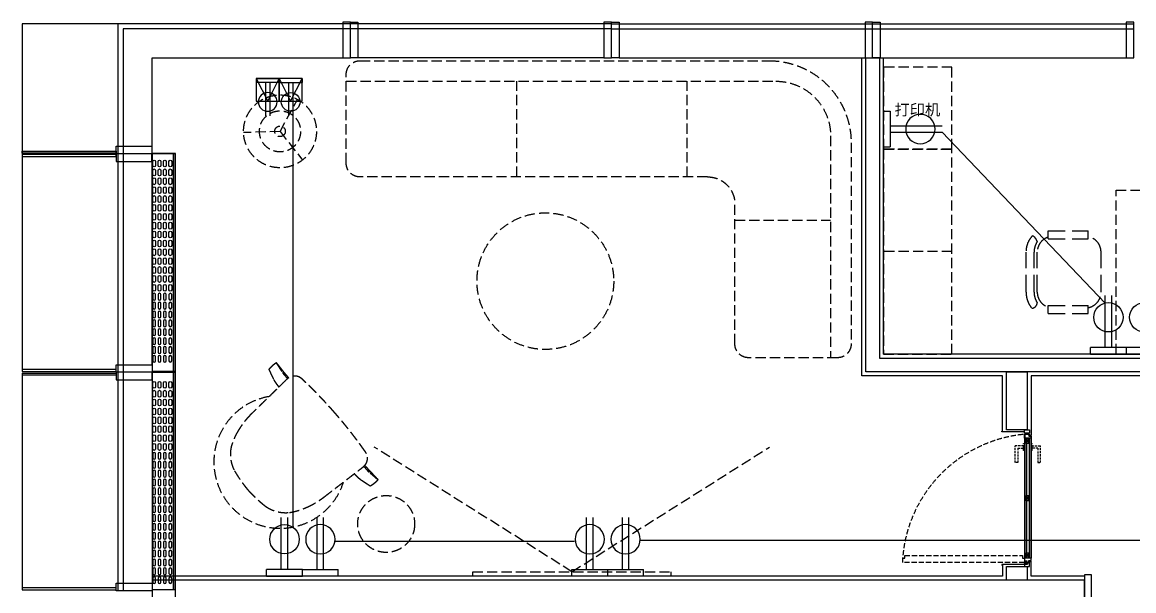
# Model space of a CAD drawing. Extents: x -284868 to 304789, y -137694 to 137894.
# Drawn here: x 56470 to 64600, y -68988 to -64826 of the extents above; entities that cross this region are included whole.
import ezdxf
from ezdxf.enums import TextEntityAlignment as Align

# ---------------------------------------------------------------- set-up
doc = ezdxf.new("R2010")
doc.units = 0
doc.linetypes.add('DASH', pattern=[0.35, 0.25, -0.1])
doc.linetypes.add('DASHED', pattern=[0.75, 0.5, -0.25])
doc.layers.get('0').update_dxf_attribs({"linetype": 'CONTINUOUS'})
for name, color, linetype in [('0-墙', 4, 'CONTINUOUS'), ('0-窗', 11, 'CONTINUOUS'), ('EM-插座', 240, 'CONTINUOUS'), ('F-地漏', 8, 'CONTINUOUS'), ('P-完成面', 42, 'CONTINUOUS'), ('P-平面家具', 3, 'CONTINUOUS'), ('P-门扇', 6, 'CONTINUOUS'), ('WIRE-照明', 130, 'CONTINUOUS')]:
    doc.layers.add(name, color=color, linetype=linetype)
doc.styles.add('20091229Typical Floor GP$0$宋体', font='', dxfattribs={"height": 2.5})
doc.styles.add('_TCH_DYN', font='')
doc.styles.get('20091229Typical Floor GP$0$宋体').set_extended_font_data('SimSun')
doc.styles.get('_TCH_DYN').set_extended_font_data('SimSun')

# ---------------------------------------------------------------- blocks, each defined once
blk = doc.blocks.new('A$C3B8026B3')
for p, q in [((949.5, 52205), (949.5, 54450.5)), ((949.6, 54450.5), (2345, 54450.5)), ((4255, 54450.5), (2455, 54450.5)), ((4365, 54450.5), (6165, 54450.5)), ((6275, 54450.5), (8075, 54450.5)), ((0, 53754.6, 0), (0, 53769.1, 0)), ((0, 53769.1, 0), (686.6, 53769.1, 0)), ((686.6, 53754.6, 0), (0, 53754.6, 0)), ((0, 53742.6, 0), (0, 53728.1, 0)), ((686.6, 53742.6, 0), (0, 53742.6, 0)), ((686.6, 53748.6, 0), (686.6, 53803.6, 0)), ((686.6, 53803.6, 0), (948.1, 53803.6, 0)), ((686.6, 53769.1, 0), (686.6, 53754.6, 0)), ((686.6, 53748.6, 0), (686.6, 53693.6, 0)), ((948.1, 53748.6, 0), (686.6, 53748.6, 0)), ((948.1, 53748.6, 0), (686.6, 53748.6, 0)), ((686.6, 53728.1, 0), (686.6, 53742.6, 0)), ((948.1, 53803.6, 0), (948.1, 53748.6, 0)), ((948.1, 53693.6, 0), (948.1, 53748.6, 0)), ((0, 53728.1, 0), (686.6, 53728.1, 0)), ((686.6, 53693.6, 0), (948.1, 53693.6, 0)), ((949.5, 52095), (949.5, 50605))]:
    blk.add_line(p, q)
for points in [[(700, 54700), (0, 54700), (0, 52156)], [(700, 54700), (700, 52150)], [(2400, 54700), (700.1, 54700)], [(737.5, 54662.5), (737.5, 52150)], [(2400, 54662.5), (737.6, 54662.5)], [(4310, 54700), (2400, 54700)], [(4310, 54662.5), (2400, 54662.5)], [(4310, 54700), (6220, 54700)], [(4310, 54662.5), (6220, 54662.5)], [(6220, 54700), (8130, 54700)], [(6220, 54662.5), (8130, 54662.5)], [(0, 52144), (0, 50556)], [(700, 52150), (700, 50550)], [(737.5, 52150), (737.5, 50550)]]:
    blk.add_lwpolyline(points)
for points in [[(2400, 54712), (2345, 54712), (2345, 54450.5), (2400, 54450.5)], [(2400, 54712), (2455, 54712), (2455, 54450.5), (2400, 54450.5)], [(4310, 54712), (4255, 54712), (4255, 54450.5), (4310, 54450.5)], [(4310, 54712), (4365, 54712), (4365, 54450.5), (4310, 54450.5)], [(6220, 54712), (6165, 54712), (6165, 54450.5), (6220, 54450.5)], [(6220, 54712), (6275, 54712), (6275, 54450.5), (6220, 54450.5)], [(8130, 54712), (8075, 54712), (8075, 54450.5), (8130, 54450.5)], [(688, 52150), (688, 52205), (949.5, 52205), (949.5, 52150)], [(688, 52150), (688, 52095), (949.5, 52095), (949.5, 52150)], [(688, 50550), (688, 50605), (949.5, 50605), (949.5, 50550)]]:
    blk.add_lwpolyline(points, close=True)
at = {"elevation": 0}
blk.add_lwpolyline([(688, 52156), (688, 52170.5), (0, 52170.5), (0, 52156)], close=True, dxfattribs=at)
for points in [[(0, 52144), (688, 52144), (688, 52129.5), (0, 52129.5)], [(0, 50556), (688, 50556), (688, 50570.5), (0, 50570.5)]]:
    blk.add_lwpolyline(points, dxfattribs=at)
blk = doc.blocks.new('A$C678165FB')
for p, q in [((-36642.6, 50506, 0), (-36642.6, 52098.6)), ((-36640.5, 50506, 0), (-36640.4, 52098.6)), ((-36642.5, 48906, 0), (-36642.6, 50494)), ((-36640.4, 48906, 0), (-36640.5, 50494))]:
    blk.add_line(p, q)
blk.add_lwpolyline([(-36801.8, 52098.6), (-36630.5, 52098.6), (-36630.5, 47300)])
for points in [[(-36630.1, 50506), (-36630, 52098.6), (-36800.5, 52098.6), (-36800.6, 50506)], [(-36630, 48906), (-36630.1, 50494), (-36800.6, 50494), (-36800.5, 48906)]]:
    blk.add_lwpolyline(points, close=True)
for points in [[(-36775, 52040), (-36775, 52010, -1), (-36795, 52010), (-36795, 52040, -0.999999)], [(-36735.6, 52040), (-36735.6, 52010, -1), (-36755.6, 52010), (-36755.6, 52040, -0.999999)], [(-36696.3, 52040), (-36696.3, 52010, -1), (-36716.3, 52010), (-36716.3, 52040, -0.999999)], [(-36656.9, 52040), (-36656.9, 52010, -1), (-36676.9, 52010), (-36676.9, 52040, -0.999999)], [(-36775, 51975), (-36775, 51945, -1), (-36795, 51945), (-36795, 51975, -0.999999)], [(-36735.6, 51975), (-36735.6, 51945, -1), (-36755.6, 51945), (-36755.6, 51975, -0.999999)], [(-36696.3, 51975), (-36696.3, 51945, -1), (-36716.3, 51945), (-36716.3, 51975, -0.999999)], [(-36656.9, 51975), (-36656.9, 51945, -1), (-36676.9, 51945), (-36676.9, 51975, -0.999999)], [(-36775, 51910), (-36775, 51880, -1), (-36795, 51880), (-36795, 51910, -0.999999)], [(-36735.6, 51910), (-36735.6, 51880, -1), (-36755.6, 51880), (-36755.6, 51910, -0.999999)], [(-36696.3, 51910), (-36696.3, 51880, -1), (-36716.3, 51880), (-36716.3, 51910, -0.999999)], [(-36656.9, 51910), (-36656.9, 51880, -1), (-36676.9, 51880), (-36676.9, 51910, -0.999999)], [(-36775, 51845), (-36775, 51815, -1), (-36795, 51815), (-36795, 51845, -0.999999)], [(-36775, 51780), (-36775, 51750, -1), (-36795, 51750), (-36795, 51780, -0.999999)], [(-36735.6, 51845), (-36735.6, 51815, -1), (-36755.6, 51815), (-36755.6, 51845, -0.999999)], [(-36735.6, 51780), (-36735.6, 51750, -1), (-36755.6, 51750), (-36755.6, 51780, -0.999999)], [(-36696.3, 51845), (-36696.3, 51815, -1), (-36716.3, 51815), (-36716.3, 51845, -0.999999)], [(-36696.3, 51780), (-36696.3, 51750, -1), (-36716.3, 51750), (-36716.3, 51780, -0.999999)], [(-36656.9, 51845), (-36656.9, 51815, -1), (-36676.9, 51815), (-36676.9, 51845, -0.999999)], [(-36656.9, 51780), (-36656.9, 51750, -1), (-36676.9, 51750), (-36676.9, 51780, -0.999999)], [(-36775, 51715), (-36775, 51685, -1), (-36795, 51685), (-36795, 51715, -0.999999)], [(-36735.6, 51715), (-36735.6, 51685, -1), (-36755.6, 51685), (-36755.6, 51715, -0.999999)], [(-36696.3, 51715), (-36696.3, 51685, -1), (-36716.3, 51685), (-36716.3, 51715, -0.999999)], [(-36656.9, 51715), (-36656.9, 51685, -1), (-36676.9, 51685), (-36676.9, 51715, -0.999999)], [(-36775, 51650), (-36775, 51620, -1), (-36795, 51620), (-36795, 51650, -0.999999)], [(-36735.6, 51650), (-36735.6, 51620, -1), (-36755.6, 51620), (-36755.6, 51650, -0.999999)], [(-36696.3, 51650), (-36696.3, 51620, -1), (-36716.3, 51620), (-36716.3, 51650, -0.999999)], [(-36656.9, 51650), (-36656.9, 51620, -1), (-36676.9, 51620), (-36676.9, 51650, -0.999999)], [(-36775, 51585), (-36775, 51555, -1), (-36795, 51555), (-36795, 51585, -0.999999)], [(-36735.6, 51585), (-36735.6, 51555, -1), (-36755.6, 51555), (-36755.6, 51585, -0.999999)], [(-36696.3, 51585), (-36696.3, 51555, -1), (-36716.3, 51555), (-36716.3, 51585, -0.999999)], [(-36656.9, 51585), (-36656.9, 51555, -1), (-36676.9, 51555), (-36676.9, 51585, -0.999999)], [(-36775, 51520), (-36775, 51490, -1), (-36795, 51490), (-36795, 51520, -0.999999)], [(-36775, 51455), (-36775, 51425, -1), (-36795, 51425), (-36795, 51455, -0.999999)], [(-36735.6, 51520), (-36735.6, 51490, -1), (-36755.6, 51490), (-36755.6, 51520, -0.999999)], [(-36735.6, 51455), (-36735.6, 51425, -1), (-36755.6, 51425), (-36755.6, 51455, -0.999999)], [(-36696.3, 51520), (-36696.3, 51490, -1), (-36716.3, 51490), (-36716.3, 51520, -0.999999)], [(-36696.3, 51455), (-36696.3, 51425, -1), (-36716.3, 51425), (-36716.3, 51455, -0.999999)], [(-36656.9, 51520), (-36656.9, 51490, -1), (-36676.9, 51490), (-36676.9, 51520, -0.999999)], [(-36656.9, 51455), (-36656.9, 51425, -1), (-36676.9, 51425), (-36676.9, 51455, -0.999999)], [(-36775, 51390), (-36775, 51360, -1), (-36795, 51360), (-36795, 51390, -0.999999)], [(-36735.6, 51390), (-36735.6, 51360, -1), (-36755.6, 51360), (-36755.6, 51390, -0.999999)], [(-36696.3, 51390), (-36696.3, 51360, -1), (-36716.3, 51360), (-36716.3, 51390, -0.999999)], [(-36656.9, 51390), (-36656.9, 51360, -1), (-36676.9, 51360), (-36676.9, 51390, -0.999999)], [(-36775, 51325), (-36775, 51295, -1), (-36795, 51295), (-36795, 51325, -0.999999)], [(-36735.6, 51325), (-36735.6, 51295, -1), (-36755.6, 51295), (-36755.6, 51325, -0.999999)], [(-36696.3, 51325), (-36696.3, 51295, -1), (-36716.3, 51295), (-36716.3, 51325, -0.999999)], [(-36656.9, 51325), (-36656.9, 51295, -1), (-36676.9, 51295), (-36676.9, 51325, -0.999999)], [(-36775, 51260), (-36775, 51230, -1), (-36795, 51230), (-36795, 51260, -0.999999)], [(-36735.6, 51260), (-36735.6, 51230, -1), (-36755.6, 51230), (-36755.6, 51260, -0.999999)], [(-36696.3, 51260), (-36696.3, 51230, -1), (-36716.3, 51230), (-36716.3, 51260, -0.999999)], [(-36656.9, 51260), (-36656.9, 51230, -1), (-36676.9, 51230), (-36676.9, 51260, -0.999999)], [(-36775, 51195), (-36775, 51165, -1), (-36795, 51165), (-36795, 51195, -0.999999)], [(-36775, 51130), (-36775, 51100, -1), (-36795, 51100), (-36795, 51130, -0.999999)], [(-36735.6, 51195), (-36735.6, 51165, -1), (-36755.6, 51165), (-36755.6, 51195, -0.999999)], [(-36735.6, 51130), (-36735.6, 51100, -1), (-36755.6, 51100), (-36755.6, 51130, -0.999999)], [(-36696.3, 51195), (-36696.3, 51165, -1), (-36716.3, 51165), (-36716.3, 51195, -0.999999)], [(-36696.3, 51130), (-36696.3, 51100, -1), (-36716.3, 51100), (-36716.3, 51130, -0.999999)], [(-36656.9, 51195), (-36656.9, 51165, -1), (-36676.9, 51165), (-36676.9, 51195, -0.999999)], [(-36656.9, 51130), (-36656.9, 51100, -1), (-36676.9, 51100), (-36676.9, 51130, -0.999999)], [(-36775, 51035), (-36775, 51065, 1), (-36795, 51065), (-36795, 51035, 0.999999)], [(-36735.6, 51035), (-36735.6, 51065, 1), (-36755.6, 51065), (-36755.6, 51035, 0.999999)], [(-36696.3, 51035), (-36696.3, 51065, 1), (-36716.3, 51065), (-36716.3, 51035, 0.999999)], [(-36656.9, 51035), (-36656.9, 51065, 1), (-36676.9, 51065), (-36676.9, 51035, 0.999999)], [(-36775, 50970), (-36775, 51000, 1), (-36795, 51000), (-36795, 50970, 0.999999)], [(-36735.6, 50970), (-36735.6, 51000, 1), (-36755.6, 51000), (-36755.6, 50970, 0.999999)], [(-36696.3, 50970), (-36696.3, 51000, 1), (-36716.3, 51000), (-36716.3, 50970, 0.999999)], [(-36656.9, 50970), (-36656.9, 51000, 1), (-36676.9, 51000), (-36676.9, 50970, 0.999999)], [(-36775, 50905), (-36775, 50935, 1), (-36795, 50935), (-36795, 50905, 0.999999)], [(-36735.6, 50905), (-36735.6, 50935, 1), (-36755.6, 50935), (-36755.6, 50905, 0.999999)], [(-36696.3, 50905), (-36696.3, 50935, 1), (-36716.3, 50935), (-36716.3, 50905, 0.999999)], [(-36656.9, 50905), (-36656.9, 50935, 1), (-36676.9, 50935), (-36676.9, 50905, 0.999999)], [(-36775, 50840), (-36775, 50870, 1), (-36795, 50870), (-36795, 50840, 0.999999)], [(-36775, 50775), (-36775, 50805, 1), (-36795, 50805), (-36795, 50775, 0.999999)], [(-36735.6, 50840), (-36735.6, 50870, 1), (-36755.6, 50870), (-36755.6, 50840, 0.999999)], [(-36735.6, 50775), (-36735.6, 50805, 1), (-36755.6, 50805), (-36755.6, 50775, 0.999999)], [(-36696.3, 50840), (-36696.3, 50870, 1), (-36716.3, 50870), (-36716.3, 50840, 0.999999)], [(-36696.3, 50775), (-36696.3, 50805, 1), (-36716.3, 50805), (-36716.3, 50775, 0.999999)], [(-36656.9, 50840), (-36656.9, 50870, 1), (-36676.9, 50870), (-36676.9, 50840, 0.999999)], [(-36656.9, 50775), (-36656.9, 50805, 1), (-36676.9, 50805), (-36676.9, 50775, 0.999999)], [(-36775, 50710), (-36775, 50740, 1), (-36795, 50740), (-36795, 50710, 0.999999)], [(-36735.6, 50710), (-36735.6, 50740, 1), (-36755.6, 50740), (-36755.6, 50710, 0.999999)], [(-36696.3, 50710), (-36696.3, 50740, 1), (-36716.3, 50740), (-36716.3, 50710, 0.999999)], [(-36656.9, 50710), (-36656.9, 50740, 1), (-36676.9, 50740), (-36676.9, 50710, 0.999999)], [(-36775, 50645), (-36775, 50675, 1), (-36795, 50675), (-36795, 50645, 0.999999)], [(-36735.6, 50645), (-36735.6, 50675, 1), (-36755.6, 50675), (-36755.6, 50645, 0.999999)], [(-36696.3, 50645), (-36696.3, 50675, 1), (-36716.3, 50675), (-36716.3, 50645, 0.999999)], [(-36656.9, 50645), (-36656.9, 50675, 1), (-36676.9, 50675), (-36676.9, 50645, 0.999999)], [(-36775, 50580), (-36775, 50610, 1), (-36795, 50610), (-36795, 50580, 0.999999)], [(-36735.6, 50580), (-36735.6, 50610, 1), (-36755.6, 50610), (-36755.6, 50580, 0.999999)], [(-36696.3, 50580), (-36696.3, 50610, 1), (-36716.3, 50610), (-36716.3, 50580, 0.999999)], [(-36656.9, 50580), (-36656.9, 50610, 1), (-36676.9, 50610), (-36676.9, 50580, 0.999999)], [(-36775, 50420), (-36775, 50390, -1), (-36795, 50390), (-36795, 50420, -0.999999)], [(-36735.6, 50420), (-36735.6, 50390, -1), (-36755.6, 50390), (-36755.6, 50420, -0.999999)], [(-36696.3, 50420), (-36696.3, 50390, -1), (-36716.3, 50390), (-36716.3, 50420, -0.999999)], [(-36656.9, 50420), (-36656.9, 50390, -1), (-36676.9, 50390), (-36676.9, 50420, -0.999999)], [(-36775, 50355), (-36775, 50325, -1), (-36795, 50325), (-36795, 50355, -0.999999)], [(-36735.6, 50355), (-36735.6, 50325, -1), (-36755.6, 50325), (-36755.6, 50355, -0.999999)], [(-36696.3, 50355), (-36696.3, 50325, -1), (-36716.3, 50325), (-36716.3, 50355, -0.999999)], [(-36656.9, 50355), (-36656.9, 50325, -1), (-36676.9, 50325), (-36676.9, 50355, -0.999999)], [(-36775, 50290), (-36775, 50260, -1), (-36795, 50260), (-36795, 50290, -0.999999)], [(-36735.6, 50290), (-36735.6, 50260, -1), (-36755.6, 50260), (-36755.6, 50290, -0.999999)], [(-36696.3, 50290), (-36696.3, 50260, -1), (-36716.3, 50260), (-36716.3, 50290, -0.999999)], [(-36656.9, 50290), (-36656.9, 50260, -1), (-36676.9, 50260), (-36676.9, 50290, -0.999999)], [(-36775, 50225), (-36775, 50195, -1), (-36795, 50195), (-36795, 50225, -0.999999)], [(-36775, 50160), (-36775, 50130, -1), (-36795, 50130), (-36795, 50160, -0.999999)], [(-36735.6, 50225), (-36735.6, 50195, -1), (-36755.6, 50195), (-36755.6, 50225, -0.999999)], [(-36735.6, 50160), (-36735.6, 50130, -1), (-36755.6, 50130), (-36755.6, 50160, -0.999999)], [(-36696.3, 50225), (-36696.3, 50195, -1), (-36716.3, 50195), (-36716.3, 50225, -0.999999)], [(-36696.3, 50160), (-36696.3, 50130, -1), (-36716.3, 50130), (-36716.3, 50160, -0.999999)], [(-36656.9, 50225), (-36656.9, 50195, -1), (-36676.9, 50195), (-36676.9, 50225, -0.999999)], [(-36656.9, 50160), (-36656.9, 50130, -1), (-36676.9, 50130), (-36676.9, 50160, -0.999999)], [(-36775, 50095), (-36775, 50065, -1), (-36795, 50065), (-36795, 50095, -0.999999)], [(-36735.6, 50095), (-36735.6, 50065, -1), (-36755.6, 50065), (-36755.6, 50095, -0.999999)], [(-36696.3, 50095), (-36696.3, 50065, -1), (-36716.3, 50065), (-36716.3, 50095, -0.999999)], [(-36656.9, 50095), (-36656.9, 50065, -1), (-36676.9, 50065), (-36676.9, 50095, -0.999999)], [(-36775, 50030), (-36775, 50000, -1), (-36795, 50000), (-36795, 50030, -0.999999)], [(-36735.6, 50030), (-36735.6, 50000, -1), (-36755.6, 50000), (-36755.6, 50030, -0.999999)], [(-36696.3, 50030), (-36696.3, 50000, -1), (-36716.3, 50000), (-36716.3, 50030, -0.999999)], [(-36656.9, 50030), (-36656.9, 50000, -1), (-36676.9, 50000), (-36676.9, 50030, -0.999999)], [(-36775, 49965), (-36775, 49935, -1), (-36795, 49935), (-36795, 49965, -0.999999)], [(-36735.6, 49965), (-36735.6, 49935, -1), (-36755.6, 49935), (-36755.6, 49965, -0.999999)], [(-36696.3, 49965), (-36696.3, 49935, -1), (-36716.3, 49935), (-36716.3, 49965, -0.999999)], [(-36656.9, 49965), (-36656.9, 49935, -1), (-36676.9, 49935), (-36676.9, 49965, -0.999999)], [(-36775, 49870), (-36775, 49900, 1), (-36795, 49900), (-36795, 49870, 0.999999)], [(-36775, 49805), (-36775, 49835, 1), (-36795, 49835), (-36795, 49805, 0.999999)], [(-36735.6, 49870), (-36735.6, 49900, 1), (-36755.6, 49900), (-36755.6, 49870, 0.999999)], [(-36735.6, 49805), (-36735.6, 49835, 1), (-36755.6, 49835), (-36755.6, 49805, 0.999999)], [(-36696.3, 49870), (-36696.3, 49900, 1), (-36716.3, 49900), (-36716.3, 49870, 0.999999)], [(-36696.3, 49805), (-36696.3, 49835, 1), (-36716.3, 49835), (-36716.3, 49805, 0.999999)], [(-36656.9, 49870), (-36656.9, 49900, 1), (-36676.9, 49900), (-36676.9, 49870, 0.999999)], [(-36656.9, 49805), (-36656.9, 49835, 1), (-36676.9, 49835), (-36676.9, 49805, 0.999999)], [(-36775, 49740), (-36775, 49770, 1), (-36795, 49770), (-36795, 49740, 0.999999)], [(-36735.6, 49740), (-36735.6, 49770, 1), (-36755.6, 49770), (-36755.6, 49740, 0.999999)], [(-36696.3, 49740), (-36696.3, 49770, 1), (-36716.3, 49770), (-36716.3, 49740, 0.999999)], [(-36656.9, 49740), (-36656.9, 49770, 1), (-36676.9, 49770), (-36676.9, 49740, 0.999999)], [(-36775, 49675), (-36775, 49705, 1), (-36795, 49705), (-36795, 49675, 0.999999)], [(-36735.6, 49675), (-36735.6, 49705, 1), (-36755.6, 49705), (-36755.6, 49675, 0.999999)], [(-36696.3, 49675), (-36696.3, 49705, 1), (-36716.3, 49705), (-36716.3, 49675, 0.999999)], [(-36656.9, 49675), (-36656.9, 49705, 1), (-36676.9, 49705), (-36676.9, 49675, 0.999999)], [(-36775, 49610), (-36775, 49640, 1), (-36795, 49640), (-36795, 49610, 0.999999)], [(-36735.6, 49610), (-36735.6, 49640, 1), (-36755.6, 49640), (-36755.6, 49610, 0.999999)], [(-36696.3, 49610), (-36696.3, 49640, 1), (-36716.3, 49640), (-36716.3, 49610, 0.999999)], [(-36656.9, 49610), (-36656.9, 49640, 1), (-36676.9, 49640), (-36676.9, 49610, 0.999999)], [(-36775, 49545), (-36775, 49575, 1), (-36795, 49575), (-36795, 49545, 0.999999)], [(-36775, 49480), (-36775, 49510, 1), (-36795, 49510), (-36795, 49480, 0.999999)], [(-36735.6, 49545), (-36735.6, 49575, 1), (-36755.6, 49575), (-36755.6, 49545, 0.999999)], [(-36735.6, 49480), (-36735.6, 49510, 1), (-36755.6, 49510), (-36755.6, 49480, 0.999999)], [(-36696.3, 49545), (-36696.3, 49575, 1), (-36716.3, 49575), (-36716.3, 49545, 0.999999)], [(-36696.3, 49480), (-36696.3, 49510, 1), (-36716.3, 49510), (-36716.3, 49480, 0.999999)], [(-36656.9, 49545), (-36656.9, 49575, 1), (-36676.9, 49575), (-36676.9, 49545, 0.999999)], [(-36656.9, 49480), (-36656.9, 49510, 1), (-36676.9, 49510), (-36676.9, 49480, 0.999999)], [(-36775, 49415), (-36775, 49445, 1), (-36795, 49445), (-36795, 49415, 0.999999)], [(-36735.6, 49415), (-36735.6, 49445, 1), (-36755.6, 49445), (-36755.6, 49415, 0.999999)], [(-36696.3, 49415), (-36696.3, 49445, 1), (-36716.3, 49445), (-36716.3, 49415, 0.999999)], [(-36656.9, 49415), (-36656.9, 49445, 1), (-36676.9, 49445), (-36676.9, 49415, 0.999999)], [(-36775, 49350), (-36775, 49380, 1), (-36795, 49380), (-36795, 49350, 0.999999)], [(-36735.6, 49350), (-36735.6, 49380, 1), (-36755.6, 49380), (-36755.6, 49350, 0.999999)], [(-36696.3, 49350), (-36696.3, 49380, 1), (-36716.3, 49380), (-36716.3, 49350, 0.999999)], [(-36656.9, 49350), (-36656.9, 49380, 1), (-36676.9, 49380), (-36676.9, 49350, 0.999999)], [(-36775, 49285), (-36775, 49315, 1), (-36795, 49315), (-36795, 49285, 0.999999)], [(-36735.6, 49285), (-36735.6, 49315, 1), (-36755.6, 49315), (-36755.6, 49285, 0.999999)], [(-36696.3, 49285), (-36696.3, 49315, 1), (-36716.3, 49315), (-36716.3, 49285, 0.999999)], [(-36656.9, 49285), (-36656.9, 49315, 1), (-36676.9, 49315), (-36676.9, 49285, 0.999999)], [(-36775, 49220), (-36775, 49250, 1), (-36795, 49250), (-36795, 49220, 0.999999)], [(-36775, 49155), (-36775, 49185, 1), (-36795, 49185), (-36795, 49155, 0.999999)], [(-36735.6, 49220), (-36735.6, 49250, 1), (-36755.6, 49250), (-36755.6, 49220, 0.999999)], [(-36735.6, 49155), (-36735.6, 49185, 1), (-36755.6, 49185), (-36755.6, 49155, 0.999999)], [(-36696.3, 49220), (-36696.3, 49250, 1), (-36716.3, 49250), (-36716.3, 49220, 0.999999)], [(-36696.3, 49155), (-36696.3, 49185, 1), (-36716.3, 49185), (-36716.3, 49155, 0.999999)], [(-36656.9, 49220), (-36656.9, 49250, 1), (-36676.9, 49250), (-36676.9, 49220, 0.999999)], [(-36656.9, 49155), (-36656.9, 49185, 1), (-36676.9, 49185), (-36676.9, 49155, 0.999999)], [(-36775, 49090), (-36775, 49120, 1), (-36795, 49120), (-36795, 49090, 0.999999)], [(-36735.6, 49090), (-36735.6, 49120, 1), (-36755.6, 49120), (-36755.6, 49090, 0.999999)], [(-36696.3, 49090), (-36696.3, 49120, 1), (-36716.3, 49120), (-36716.3, 49090, 0.999999)], [(-36656.9, 49090), (-36656.9, 49120, 1), (-36676.9, 49120), (-36676.9, 49090, 0.999999)], [(-36775, 49025), (-36775, 49055, 1), (-36795, 49055), (-36795, 49025, 0.999999)], [(-36735.6, 49025), (-36735.6, 49055, 1), (-36755.6, 49055), (-36755.6, 49025, 0.999999)], [(-36696.3, 49025), (-36696.3, 49055, 1), (-36716.3, 49055), (-36716.3, 49025, 0.999999)], [(-36656.9, 49025), (-36656.9, 49055, 1), (-36676.9, 49055), (-36676.9, 49025, 0.999999)], [(-36775, 48960), (-36775, 48990, 1), (-36795, 48990), (-36795, 48960, 0.999999)], [(-36735.6, 48960), (-36735.6, 48990, 1), (-36755.6, 48990), (-36755.6, 48960, 0.999999)], [(-36696.3, 48960), (-36696.3, 48990, 1), (-36716.3, 48990), (-36716.3, 48960, 0.999999)], [(-36656.9, 48960), (-36656.9, 48990, 1), (-36676.9, 48990), (-36676.9, 48960, 0.999999)]]:
    blk.add_lwpolyline(points, format="xyb", close=True)
blk = doc.blocks.new('FZ03')
at = {"color": 8}
for p, q in [((-4, 1), (-4, 3)), ((-4, 3), (0, 3)), ((0, 0), (-4, 1)), ((-3, 7), (3, 7)), ((0, 7), (-3, 5)), ((-3, 3), (-3, 7)), ((0, 5), (-3, 4)), ((0, 7), (3, 5)), ((0, 7), (0, 3)), ((0, 5), (3, 4)), ((0, 3), (4, 3)), ((4, 1), (0, 0)), ((3, 3), (3, 7)), ((4, 3), (4, 1))]:
    blk.add_line(p, q, dxfattribs=at)
blk = doc.blocks.new('A$C79893AB6')
at = {"color": 8, "linetype": 'DASHED', "ltscale": 5}
for points in [[(10, 20.3), (0, 20.3), (0, 5.3), (10, 5.3)], [(10, 0), (12, 0), (12, 25), (10, 25)], [(13, 0), (15, 0), (15, 25), (13, 25)], [(15, 20.3), (25, 20.3), (25, 5.3), (15, 5.3)]]:
    blk.add_lwpolyline(points, close=True, dxfattribs=at)
for points in [[(5, 20.3), (5, 5.3)], [(12, 18.5), (13, 18.5)], [(12, 16.5), (13, 16.5)], [(12, 14.5), (13, 14.5)], [(12, 10.5), (13, 10.5)], [(12, 8.5), (13, 8.5)], [(12, 6.5), (13, 6.5)], [(20, 20.3), (20, 5.3)]]:
    blk.add_lwpolyline(points, dxfattribs=at)
blk = doc.blocks.new('A$C11DE782A')
at = {"color": 8, "linetype": 'DASHED', "ltscale": 30}
for points in [[(825.5, 63.2), (721.4, 63.2), (721.4, 82.2), (844.5, 82.2)], [(825.5, 63.2), (825.5, 22), (844.5, 22), (844.5, 82.2)], [(861.4, 20.5), (861.4, 15), (808.6, 15), (808.6, 20.5)], [(861.4, -40.5), (861.4, -35), (808.6, -35), (808.6, -40.5)], [(825.5, -83.2), (825.5, -42), (844.5, -42), (844.5, -102.2)], [(825.5, -83.2), (721.4, -83.2), (721.4, -102.2), (844.5, -102.2)]]:
    blk.add_lwpolyline(points, dxfattribs=at)
for points in [[(808.6, 20.5, -0.414214), (810.1, 22), (859.9, 22, -0.414214), (861.4, 20.5)], [(808.6, -40.5, 0.414214), (810.1, -42), (859.9, -42, 0.414214), (861.4, -40.5)]]:
    blk.add_lwpolyline(points, format="xyb", dxfattribs=at)
at = {"layer": 'P-门扇'}
for p, q in [((900, 15), (20, 15)), ((900, -35), (20, -35))]:
    blk.add_line(p, q, dxfattribs=at)
at = {"layer": 'P-门扇', "color": 251}
for p, q in [((915, 12), (20, 12)), ((900, 0), (20, 0)), ((900, -20), (20, -20)), ((930, -32), (20, -32))]:
    blk.add_line(p, q, dxfattribs=at)
at = {"layer": 'P-门扇'}
blk.add_lwpolyline([(5, 15), (20, 15), (20, -35), (-10, -35), (-10, -3), (5, -3)], close=True, dxfattribs=at)
at = {"layer": 'P-门扇', "color": 251}
for points in [[(60, -20), (60, 0), (20, 0), (20, -20)], [(480, -20), (480, 0), (440, 0), (440, -20)], [(900, -20), (900, 0), (860, 0), (860, -20)]]:
    blk.add_lwpolyline(points, close=True, dxfattribs=at)
for points in [[(60, -20), (20, 0)], [(20, -20), (60, 0)], [(480, -20), (440, 0)], [(440, -20), (480, 0)], [(900, -20), (860, 0)], [(860, -20), (900, 0)]]:
    blk.add_lwpolyline(points, dxfattribs=at)
at = {"layer": 'P-门扇'}
for points in [[(900, -35), (900, -35), (930, -35), (930, -3), (915, -3), (915, 15), (900, 15)], [(900, 12), (900, -32)]]:
    blk.add_lwpolyline(points, dxfattribs=at)
at = {"layer": 'P-门扇', "color": 251, "linetype": 'DASH', "ltscale": 150}
blk.add_lwpolyline([(40, -50), (22, -50), (22, -35), (-10, -35), (-10, -925), (22, -925), (22, -910), (40, -910), (40, -50)], dxfattribs=at)
blk.add_lwpolyline([(930, -35, -0.374184), (-10, -925, 3.831979)], format="xyb", dxfattribs=at)
at = {"xscale": -0.7194583547756841, "yscale": 0.7194583547756841, "zscale": 0.7194583547756841}
for p in [(-5, -2.2), (925, -2.2)]:
    blk.add_blockref('FZ03', p, dxfattribs=at)
blk.add_blockref('A$C79893AB6', (-25, -35))
blk = doc.blocks.new('A$C6ADB32EF')
at = {"linetype": 'DASH', "ltscale": 500, "extrusion": (9.7216e-06, -4.61158e-06, 1)}
for p, q in [((-453.2, 302.3, 0), (-453.2, 243.9, 0)), ((-162, 302.3, 0), (-453.2, 302.3, 0)), ((-162, 243.9, 0), (-453.2, 243.9, 0)), ((-162, 302.3, 0), (-162, 243.9, 0)), ((-548.3, 145.8, 0), (-548.3, -145.8, 0)), ((-81.7, 145.8, 0), (-81.7, -145.8, 0)), ((-58.3, 145.8, 0), (-58.3, -145.8, 0)), ((0, 145.8, 0), (0, -145.8, 0)), ((-162, -243.9, 0), (-453.2, -243.9, 0)), ((-453.2, -243.9, 0), (-453.2, -302.3, 0)), ((-162, -302.3, 0), (-453.2, -302.3, 0)), ((-162, -243.9, 0), (-162, -302.3, 0))]:
    blk.add_line(p, q, dxfattribs=at)
for centre, radius, start, end in [((-431.7, 145.8), 116.7, 100.61772, 179.99998), ((-198, 145.9), 116.3, 359.94754, 71.97685), ((-39.7, 222.4), 41.8, 93.19032, 179.04445), ((-180.8, 148.2), 180.8, 359.25057, 39.89091), ((-198.3, 145.8), 140, 359.99998, 33.49455), ((-431.7, -145.8), 116.7, 179.99998, 259.38224), ((-198, -145.9), 116.4, 288.03134, 0.0488), ((-198.3, -145.8), 140, 326.50542, 359.99998), ((-168.3, -149.9), 168.4, 315.84007, 1.3797), ((-7.3, -200.9), 77.5, 196.62605, 238.72788)]:
    blk.add_arc(centre, radius, start, end, dxfattribs=at)
blk = doc.blocks.new('SDGEWTEWTET')
at = {"layer": 'P-平面家具', "linetype": 'DASH', "ltscale": 300}
for p, q in [((29483.1, 129079.1, -5144160.1), (26340, 129079.1, -5144160.1)), ((25940, 128679.1, -5144160.1), (25940, 127055.4, -5144160.1))]:
    blk.add_line(p, q, dxfattribs=at)
at = {"layer": 'P-平面家具', "linetype": 'DASH', "ltscale": 300, "elevation": -5144160.1}
blk.add_lwpolyline([(26540, 127055.4, 0.414214), (26640, 127155.4), (26640, 128179.1, -0.414214), (26840, 128379.1), (29383.1, 128379.1, 0.414214), (29483.1, 128479.1), (29483.1, 129129.1, 0.414214), (29383.1, 129229.1), (26390, 129229.1, 0.414214), (25790, 128629.1), (25790, 127155.4, 0.414214), (25890, 127055.4), (26540, 127055.4)], format="xyb", dxfattribs=at)
for points in [[(26988.6, 128379.1), (26988.6, 129079.1)], [(28235.9, 128379.1), (28235.9, 129079.1)], [(26640, 128061.4), (25940, 128061.7)]]:
    blk.add_lwpolyline(points, dxfattribs=at)
at = {"layer": 'P-平面家具', "linetype": 'DASH', "ltscale": 300}
blk.add_arc((26340, 128679.1, -5144160.1), 400, 90, 180, dxfattribs=at)
blk = doc.blocks.new('qgergwerghwe')
at = {"layer": 'P-平面家具', "linetype": 'DASH', "ltscale": 300}
for p, q in [((418191.6, 93456.7), (418237.4, 93386.9)), ((418172.3, 93336.9), (418172.3, 93336.9)), ((418250.4, 93368.9), (418274.2, 93341.5)), ((418856.1, 92671.6), (418832.3, 92699)), ((418934.8, 92601.1), (418872.1, 92656.2)), ((418813.5, 92598.8), (418813.5, 92598.8))]:
    blk.add_line(p, q, dxfattribs=at)
blk.add_circle((418996, 92277.7), 208.3, dxfattribs=at)
for centre, radius, start, end in [((418432.6, 93514.1), 233, 213.0869, 218.55925), ((418221.2, 92731.8), 485.5, 99.61985, 342.33748), ((419025.4, 92831.7), 233, 223.39807, 228.87042)]:
    blk.add_arc(centre, radius, start, end, dxfattribs=at)
for points, knots in [([(418191.8, 93456.8), (418190.4, 93456), (418189.1, 93455.2), (418187.9, 93454.4), (418185.8, 93453), (418182.5, 93450.8), (418178.5, 93448), (418173.9, 93444.5), (418170.2, 93441.6), (418166.8, 93438.8), (418162.9, 93435.4), (418159.5, 93432.3), (418156.2, 93429.2), (418152.4, 93425.4), (418149, 93421.8), (418146.7, 93419.3), (418144.2, 93416.4), (418142.1, 93413.9), (418140.7, 93412.2), (418139.4, 93410.7), (418138.5, 93409.5), (418138.1, 93409.1), (418138.1, 93409)], [0.39775262, 0.39775262, 0.39775262, 0.40001533, 0.40227804, 0.40454075, 0.40680346, 0.40906617, 0.41132888, 0.41359159, 0.4158543, 0.41811701, 0.42037972, 0.42264243, 0.42490514, 0.42716785, 0.42943056, 0.43169327, 0.43395598, 0.43621869, 0.4384814, 0.44074411, 0.44300682, 0.44304331, 0.44304331, 0.44304331]), ([(418282.6, 93347.8), (418275.1, 93356.4), (418272.2, 93359.8), (418269.3, 93363.1), (418266.9, 93366), (418264.4, 93368.8), (418261.5, 93372.2), (418259.1, 93375), (418257.4, 93377), (418256.1, 93378.5), (418254.8, 93380), (418253.3, 93381.8), (418252.3, 93383), (418251.7, 93383.8), (418250.9, 93384.7), (418250.2, 93385.6), (418249.6, 93386.3), (418249.5, 93386.5)], [0, 0, 0, 0.00171191, 0.00366952, 0.00562712, 0.00758472, 0.00954232, 0.01149992, 0.01345752, 0.01541513, 0.01737273, 0.01933033, 0.02128793, 0.02324553, 0.02520313, 0.02716074, 0.02911834, 0.03107594, 0.03107594, 0.03107594]), ([(418176.3, 93328.7), (418176.9, 93327.7), (418177.7, 93326.5), (418178.6, 93325.1), (418179.4, 93323.8), (418181.2, 93321), (418183.5, 93317.5), (418185.4, 93314.7), (418187.1, 93312.3), (418188.5, 93310.2), (418190.5, 93307.5), (418193.7, 93302.9), (418196.3, 93299.5), (418197.8, 93297.4), (418199.9, 93294.6), (418200.9, 93293.2), (418200.9, 93293.2)], [0.7314658, 0.7314658, 0.7314658, 0.7417246, 0.7519834, 0.7622423, 0.7725011, 0.7827599, 0.7930188, 0.8032776, 0.8135365, 0.8237953, 0.8340541, 0.844313, 0.8545718, 0.8648306, 0.8750895, 0.8752567, 0.8752567, 0.8752567]), ([(418200.9, 93293.2), (418202, 93291.7), (418203.1, 93290.2), (418204, 93289), (418204.8, 93288.1), (418205.7, 93286.9), (418206.7, 93285.5), (418207.7, 93284.3), (418208.6, 93283.1), (418209.6, 93281.8), (418210.3, 93280.9), (418211, 93280), (418211.5, 93279.4), (418211.5, 93279.4)], [0.8752567, 0.8752567, 0.8752567, 0.8865889, 0.897921, 0.9092531, 0.9205852, 0.9319173, 0.9432494, 0.9545815, 0.9659136, 0.9772457, 0.9885778, 0.9999099, 1, 1, 1]), ([(418839.7, 92706.5), (418847.2, 92697.9), (418850.1, 92694.5), (418853, 92691.2), (418855.5, 92688.3), (418857.9, 92685.5), (418860.9, 92682.1), (418863.3, 92679.4), (418865.1, 92677.4), (418866.4, 92675.9), (418867.7, 92674.4), (418869.2, 92672.7), (418870.3, 92671.6), (418871, 92670.8), (418871.8, 92670), (418872.6, 92669.1), (418873.2, 92668.4), (418873.4, 92668.3)], [0, 0, 0, 0.00171191, 0.00366952, 0.00562712, 0.00758472, 0.00954232, 0.01149992, 0.01345752, 0.01541513, 0.01737273, 0.01933033, 0.02128793, 0.02324553, 0.02520313, 0.02716074, 0.02911834, 0.03107594, 0.03107594, 0.03107594]), ([(418774.2, 92633.2), (418772.8, 92634.6), (418771.6, 92635.8), (418770.5, 92636.9), (418769.7, 92637.8), (418768.6, 92638.8), (418767.4, 92640), (418766.3, 92641.2), (418765.2, 92642.3), (418764.2, 92643.4), (418763.4, 92644.2), (418762.5, 92645.1), (418762, 92645.7), (418762, 92645.7)], [0.8752567, 0.8752567, 0.8752567, 0.8865889, 0.897921, 0.9092531, 0.9205852, 0.9319173, 0.9432494, 0.9545815, 0.9659136, 0.9772457, 0.9885778, 0.9999099, 1, 1, 1]), ([(418805.9, 92603.9), (418805, 92604.6), (418803.9, 92605.5), (418802.6, 92606.7), (418801.5, 92607.6), (418799, 92609.8), (418795.8, 92612.6), (418793.4, 92614.8), (418791.1, 92616.9), (418789.3, 92618.6), (418786.9, 92620.9), (418782.8, 92624.7), (418779.7, 92627.7), (418777.9, 92629.6), (418775.4, 92632), (418774.2, 92633.2), (418774.2, 92633.2)], [0.7314658, 0.7314658, 0.7314658, 0.7417246, 0.7519834, 0.7622423, 0.7725011, 0.7827599, 0.7930188, 0.8032776, 0.8135365, 0.8237953, 0.8340541, 0.844313, 0.8545718, 0.8648306, 0.8750895, 0.8752567, 0.8752567, 0.8752567]), ([(418934.9, 92601.3), (418933.9, 92600), (418932.9, 92598.9), (418932, 92597.8), (418930.3, 92595.9), (418927.7, 92592.9), (418924.3, 92589.4), (418920.2, 92585.3), (418916.8, 92582.1), (418913.6, 92579.1), (418909.7, 92575.7), (418906.1, 92572.7), (418902.6, 92569.9), (418898.3, 92566.7), (418894.3, 92563.9), (418891.4, 92561.9), (418888.3, 92559.8), (418885.5, 92558.1), (418883.6, 92556.9), (418881.9, 92555.9), (418880.7, 92555.2), (418880.1, 92554.8), (418880.1, 92554.8)], [0.39775262, 0.39775262, 0.39775262, 0.40001533, 0.40227804, 0.40454075, 0.40680346, 0.40906617, 0.41132888, 0.41359159, 0.4158543, 0.41811701, 0.42037972, 0.42264243, 0.42490514, 0.42716785, 0.42943056, 0.43169327, 0.43395598, 0.43621869, 0.4384814, 0.44074411, 0.44300682, 0.44304331, 0.44304331, 0.44304331])]:
    blk.add_open_spline(points, degree=2, knots=knots, dxfattribs=at)
for points in [[(418192.7, 93456.8), (418192.7, 93456.8), (418192.4, 93456.9), (418192, 93456.9), (418191.8, 93456.8)], [(418192.8, 93456.7), (418192.8, 93456.7), (418192.7, 93456.8)], [(418192.7, 93456.8), (418192.7, 93456.8), (418192.7, 93456.8)], [(418202.2, 93447.1), (418201.5, 93448.1), (418198.4, 93451.7), (418194.3, 93455.4), (418192.8, 93456.7)], [(418249.5, 93386.5), (418225.8, 93416.8), (418202.2, 93447.1)], [(418138.1, 93409), (418138, 93408.9), (418137.9, 93408.5), (418138, 93408.1), (418138.1, 93408.1)], [(418138.1, 93409), (418138.1, 93409), (418138.1, 93409)], [(418138.1, 93408.1), (418155.2, 93372), (418172.2, 93336)], [(418172.2, 93336), (418172.3, 93335.9), (418172.3, 93335.9)], [(418172.3, 93335.9), (418173.4, 93333.7), (418175.4, 93330.2), (418176.3, 93328.7)], [(418274, 93341.3), (418271.9, 93339.5), (418269.9, 93337.8)], [(418380.5, 93339.2), (418379.9, 93339.7), (418379, 93340.6), (418378.2, 93341.3), (418376.5, 93342.8), (418374.6, 93344.3), (418373.3, 93345.2), (418371.1, 93346.8), (418368, 93348.8), (418365.4, 93350.3), (418362, 93352.2), (418357.9, 93354.1), (418354.1, 93355.7), (418350.5, 93356.9), (418346.9, 93357.9), (418343.5, 93358.8), (418339.6, 93359.6), (418335.5, 93360.2), (418331.8, 93360.5), (418328.3, 93360.7), (418325, 93360.7), (418321.1, 93360.6), (418317.5, 93360.3), (418315.1, 93360), (418312.7, 93359.6), (418309.1, 93358.9), (418305.1, 93357.9), (418302.3, 93357.1), (418298.9, 93356), (418294.9, 93354.4), (418291.9, 93353), (418289.4, 93351.8), (418286.9, 93350.5), (418284.4, 93349), (418282.5, 93347.8), (418281.4, 93346.9), (418280.2, 93346.1), (418279, 93345.2), (418277.8, 93344.3), (418276.7, 93343.5), (418275.5, 93342.6), (418274.5, 93341.7), (418274, 93341.3)], [(418381.1, 93338.7), (418380.8, 93339), (418380.5, 93339.2)], [(418626.5, 93083.9), (418618.2, 93093.4), (418606.2, 93107), (418597.8, 93116.5), (418589.4, 93125.9), (418575.1, 93141.8), (418556.5, 93162.2), (418539.8, 93180.1), (418504, 93217.9), (418466.9, 93255.5), (418449.1, 93273.3), (418432.8, 93289.3), (418420.9, 93300.7), (418411.8, 93309.5), (418402.7, 93318.1), (418389.6, 93330.6), (418381.1, 93338.7)], [(418066.2, 93138.3), (418066.3, 93138.3), (418066.3, 93138.3)], [(418844.4, 92805.2), (418837.6, 92814.8), (418827.1, 92829.6), (418819.8, 92839.8), (418812.4, 92850), (418802.7, 92863.4), (418789.2, 92881.7), (418774.1, 92901.9), (418742.1, 92943.9), (418709.6, 92984.6), (418694.2, 93003.6), (418676.7, 93024.9), (418662.9, 93041.3), (418654.8, 93050.9), (418646.6, 93060.5), (418634.8, 93074.3), (418626.5, 93083.9)], [(418832, 92698.8), (418832.5, 92699.3), (418833.5, 92700.2), (418834.6, 92701.2), (418835.6, 92702.2), (418836.6, 92703.3), (418837.7, 92704.3), (418838.7, 92705.3), (418839.6, 92706.4), (418841.1, 92708.1), (418842.9, 92710.3), (418844.6, 92712.6), (418846.2, 92714.9), (418848, 92717.8), (418850.1, 92721.5), (418851.7, 92724.7), (418852.9, 92727.4), (418854.4, 92731.2), (418855.6, 92734.6), (418856.3, 92736.9), (418856.9, 92739.3), (418857.7, 92742.8), (418858.4, 92746.7), (418858.8, 92749.9), (418859.2, 92753.4), (418859.3, 92757.1), (418859.3, 92761.3), (418859.1, 92765.3), (418858.7, 92768.8), (418858.2, 92772.4), (418857.5, 92776.1), (418856.5, 92780.1), (418855.1, 92784.5), (418853.8, 92788.1), (418852.6, 92790.9), (418851.1, 92794.3), (418849.8, 92796.7), (418849.1, 92798), (418847.8, 92800.1), (418846.6, 92802), (418846, 92803), (418845.3, 92804), (418844.9, 92804.6)], [(418844.9, 92804.6), (418844.7, 92804.9), (418844.4, 92805.2)], [(418828, 92695.3), (418830, 92697), (418832, 92698.8)], [(418812.4, 92598.9), (418810.5, 92600.3), (418807.3, 92602.8), (418805.9, 92603.9)], [(418873.4, 92668.3), (418900.1, 92640.6), (418926.8, 92613)], [(418926.8, 92613), (418927.6, 92612.1), (418930.8, 92608.6), (418933.9, 92604), (418934.9, 92602.3)], [(418934.9, 92602.3), (418935, 92602.3), (418935, 92602.2)], [(418935, 92602.2), (418935, 92602.2), (418935.1, 92601.9), (418935.1, 92601.4), (418934.9, 92601.3)], [(418935, 92602.2), (418935, 92602.2), (418935, 92602.2)], [(418602, 92521.6), (418602, 92521.6), (418602, 92521.5)], [(418812.5, 92598.8), (418812.5, 92598.9), (418812.4, 92598.9)], [(418879.1, 92554.9), (418845.8, 92576.9), (418812.5, 92598.8)], [(418880.1, 92554.8), (418880, 92554.8), (418879.5, 92554.7), (418879.2, 92554.9), (418879.1, 92554.9)], [(418880.1, 92554.8), (418880.1, 92554.8), (418880.1, 92554.8)]]:
    blk.add_open_spline(points, degree=2, dxfattribs=at)
for points, weights in [([(418269.9, 93337.8), (418140.2, 93210.3), (418010, 93083.4)], [1, 0.999998055489, 1]), ([(418010, 93083.4), (417957.2, 93031.3), (417918.4, 92968.1)], [1, 0.992638230434, 1]), ([(417918.4, 92968.1), (417883, 92912.6), (417864.1, 92849.5)], [1, 0.99030303555, 1]), ([(417864.1, 92849.5), (417840.4, 92754.2), (417886.3, 92667.5)], [1, 0.933902636601, 1]), ([(418539.8, 92473.5), (418683.7, 92584.7), (418828, 92695.3)], [1, 0.999998055489, 1]), ([(417886.3, 92667.5), (417929.7, 92592.9), (417985.1, 92526.7)], [1, 0.99637701365, 1]), ([(417985.1, 92526.7), (418042.8, 92462.6), (418110.6, 92409.2)], [1, 0.99637701365, 1]), ([(418412.7, 92399), (418480.8, 92428.5), (418539.8, 92473.5)], [1, 0.992638230434, 1]), ([(418110.6, 92409.2), (418190.1, 92351.6), (418287.7, 92361.8)], [1, 0.933902636601, 1]), ([(418287.7, 92361.8), (418352.8, 92371.6), (418412.7, 92399)], [1, 0.99030303555, 1])]:
    blk.add_rational_spline(points, weights, degree=2, dxfattribs=at)
blk = doc.blocks.new('EWRW')
at = {"layer": 'P-平面家具', "linetype": 'DASH', "ltscale": 300}
for q in [(419399.3, 95451.3), (419004.2, 95208.7), (419434.6, 95008)]:
    blk.add_line((419270.5, 95218), q, dxfattribs=at)
for radius in [266.5, 150.2, 38.6]:
    blk.add_circle((419270.5, 95218), radius, dxfattribs=at)
blk = doc.blocks.new('20091229Typical Floor GP$0$墙身安装双插座电源接线盒')
for p, q in [((0, 43), (0, -43)), ((0, 43), (15.6, 43)), ((15.6, -43), (15.6, 43)), ((15.6, 7.8), (140.7, 7.8)), ((15.6, -7.8), (140.7, -7.8)), ((0, -43), (15.6, -43))]:
    blk.add_line(p, q)
blk.add_circle((88.3, 0), 35.2)
at = {"style": '20091229Typical Floor GP$0$宋体'}
blk.add_attdef('2', text='', height=51.6, rotation=360, dxfattribs=at).set_placement((178, 1.6), align=Align.MIDDLE)
blk = doc.blocks.new('vryh')
at = {"layer": 'P-平面家具', "color": 251, "linetype": 'DASH', "ltscale": 300}
for points in [[(1393713.1, -7781.5), (1394626.2, -6336.4)], [(1393713.1, -7781.5), (1394626.2, -9226.6)]]:
    blk.add_lwpolyline(points, dxfattribs=at)
at = {"layer": 'P-平面家具', "linetype": 'DASH', "ltscale": 300}
blk.add_lwpolyline([(1393713.1, -7056.2), (1393713.1, -8506.2), (1393681.6, -8506.2), (1393681.6, -7056.2)], close=True, dxfattribs=at)

msp = doc.modelspace()

# ---------------------------------------------------------------- linework, layer by layer
at = {"layer": '0-墙', "ltscale": 3}
for points in [[(62640.2, -67385.8), (62640.2, -65088), (62740.2, -65088), (62740.2, -67285.8), (67420.2, -67285.8), (67420.2, -67385.8), (62640.2, -67385.8)], [(63670.2, -67810.8), (63670.2, -67385.8), (63820.2, -67385.8), (63820.2, -67810.8), (63670.2, -67810.8)]]:
    msp.add_lwpolyline(points, dxfattribs=at)
for points in [[(63820.2, -68810.8), (63820.2, -68910.8), (63670.2, -68910.8), (63670.2, -68810.8)], [(64240.2, -68910.8), (57419.7, -68910.8), (57419.7, -69060.8), (64240.2, -69060.8)]]:
    msp.add_lwpolyline(points, close=True, dxfattribs=at)
at = {"layer": 'EM-插座', "ltscale": 5}
for points in [[(58182.1, -65405.6), (58349.7, -65405.6), (58349.7, -65238), (58182.1, -65238)], [(58349.7, -65405.6), (58517.4, -65405.6), (58517.4, -65238), (58349.7, -65238)]]:
    msp.add_lwpolyline(points, close=True, dxfattribs=at)
for points in [[(58182.1, -65238), (58265.9, -65405.6), (58349.7, -65238)], [(58349.7, -65238), (58433.5, -65405.6), (58517.4, -65238)]]:
    msp.add_lwpolyline(points, dxfattribs=at)
at = {"layer": 'P-完成面'}
for points in [[(63800.2, -67825.8), (63635.2, -67825.8), (63635.2, -67820.8), (63640.2, -67820.8), (63640.2, -67415.8), (62610.2, -67415.8), (62610.2, -65088)], [(67435.2, -67365.8), (67435.2, -67250.8), (67430.2, -67250.8), (67430.2, -67255.8), (62770.2, -67255.8), (62770.2, -65088)], [(67445.2, -67400.8), (67460.2, -67400.8), (67460.2, -67415.8), (63850.2, -67415.8), (63850.2, -67850.8), (63835.2, -67850.8), (63835.2, -67835.8)], [(64240.2, -68880.8), (63850.2, -68880.8), (63850.2, -68770.8), (63835.2, -68770.8), (63835.2, -68785.8)], [(63800.2, -68795.8), (63635.2, -68795.8), (63635.2, -68800.8), (63640.2, -68800.8), (63640.2, -68880.8), (57419.7, -68880.8)]]:
    msp.add_lwpolyline(points, dxfattribs=at)
for points in [[(63800.2, -67835.8), (63800.2, -67810.8), (63838.2, -67810.8), (63838.2, -67835.8)], [(63800.2, -68785.8), (63800.2, -68810.8), (63838.2, -68810.8), (63838.2, -68785.8)]]:
    msp.add_lwpolyline(points, close=True, dxfattribs=at)
msp.add_lwpolyline([(64290.2, -69088.8), (64290.2, -68872.8, 0.414214), (64288.2, -68870.8), (64242.2, -68870.8, 0.414214), (64240.2, -68872.8), (64240.2, -69128.8, 0.414214), (64242.2, -69130.8), (64248.2, -69130.8, 0.414214), (64250.2, -69128.8), (64250.2, -69120.8), (64250.2, -69120.8, 0.414214), (64280.2, -69090.8), (64280.2, -69090.8), (64288.2, -69090.8, 0.414214)], format="xyb", close=True, dxfattribs=at)
at = {"layer": 'P-平面家具', "linetype": 'DASH', "ltscale": 300}
for points in [[(63270.5, -65155.8), (62770.2, -65155.8), (62770.2, -65755.8), (63270.5, -65755.8), (63270.5, -65155.8)], [(63270.5, -66505.8), (62770.2, -66505.8)]]:
    msp.add_lwpolyline(points, dxfattribs=at)
for points in [[(63270.5, -65755.8), (62770.2, -65755.8), (62770.2, -67255.8), (63270.5, -67255.8)], [(65070.5, -67255.8), (64470.5, -67255.8), (64470.5, -66055.8), (65070.5, -66055.8)]]:
    msp.add_lwpolyline(points, close=True, dxfattribs=at)
msp.add_circle((60296.5, -66721.9, -5144160.1), 500, dxfattribs=at)
at = {"layer": 'WIRE-照明'}
for points in [[(58448.8, -65512.3), (58448.8, -68522.7)], [(63199.3, -65632.2), (64391.4, -66881.9)], [(60990.7, -68617.1), (66445.3, -68617.1)], [(58757.3, -68624.2), (60508.6, -68624.2)]]:
    msp.add_lwpolyline(points, dxfattribs=at)

# ---------------------------------------------------------------- block references
at = {"layer": '0-窗'}
msp.add_blockref('A$C3B8026B3', (56470.2, -119538.5), dxfattribs=at)
at = {"layer": 'EM-插座', "ltscale": 5}
for p, xscale, yscale, zscale, rotation in [((58265.9, -65238), -1.949105081813332, 1.949105081813332, 1.949105081813332, 89.99999999988403), ((58433.5, -65238), 1.949105081813332, 1.949105081813332, 1.949105081813332, 269.9999999998361), ((62770.2, -65608.3), -3.048719071954592, 3.048719071954592, 3.048719071954592, 180), ((64415.2, -67255.8), 3.048719071954592, 3.048719071954592, 3.048719071954592, 90.00000000000003), ((64677.4, -67255.8), 3.048719071954592, 3.048719071954592, 3.048719071954592, 90.00000000000003), ((58388.6, -68880.8), 3.048719071954592, 3.048719071954592, 3.048719071954592, 89.99999999999996), ((58650.8, -68880.8), -3.048719071954592, 3.048719071954592, 3.048719071954592, 270), ((60621.4, -68880.8), -3.048719071954592, 3.048719071954592, 3.048719071954592, 270), ((60883.5, -68880.8), -3.048719071954592, 3.048719071954592, 3.048719071954592, 270)]:
    msp.add_blockref('20091229Typical Floor GP$0$墙身安装双插座电源接线盒', p, dxfattribs=dict(at, xscale=xscale, yscale=yscale, zscale=zscale, rotation=rotation))
at = {"layer": 'F-地漏'}
msp.add_blockref('A$C678165FB', (94220.2, -117885.8), dxfattribs=at)
at = {"layer": 'P-平面家具', "linetype": 'DASH', "ltscale": 300, "xscale": -1}
msp.add_blockref('SDGEWTEWTET', (88322.9, -194337.7), dxfattribs=at)
at = {"layer": 'P-平面家具', "linetype": 'DASH', "ltscale": 300}
for name, p in [('EWRW', (-360914.8, -160843.4)), ('qgergwerghwe', (-359863.8, -160777.2))]:
    msp.add_blockref(name, p, dxfattribs=at)
for name, p, rotation in [('A$C6ADB32EF', (63812.6, -66655.8, 0), 180.0000000024415), ('vryh', (52709, -1462562.4), 90)]:
    msp.add_blockref(name, p, dxfattribs=dict(at, rotation=rotation))
at = {"layer": 'P-门扇', "xscale": -1, "rotation": 270}
msp.add_blockref('A$C11DE782A', (63835.2, -68770.8), dxfattribs=at)

# ---------------------------------------------------------------- texts
at = {"layer": 'P-平面家具', "linetype": 'DASH', "ltscale": 300, "style": '_TCH_DYN'}
msp.add_text('打印机', height=81.71, dxfattribs=at).set_placement((62850.2, -65507.8))

doc.saveas('drawing.dxf')
